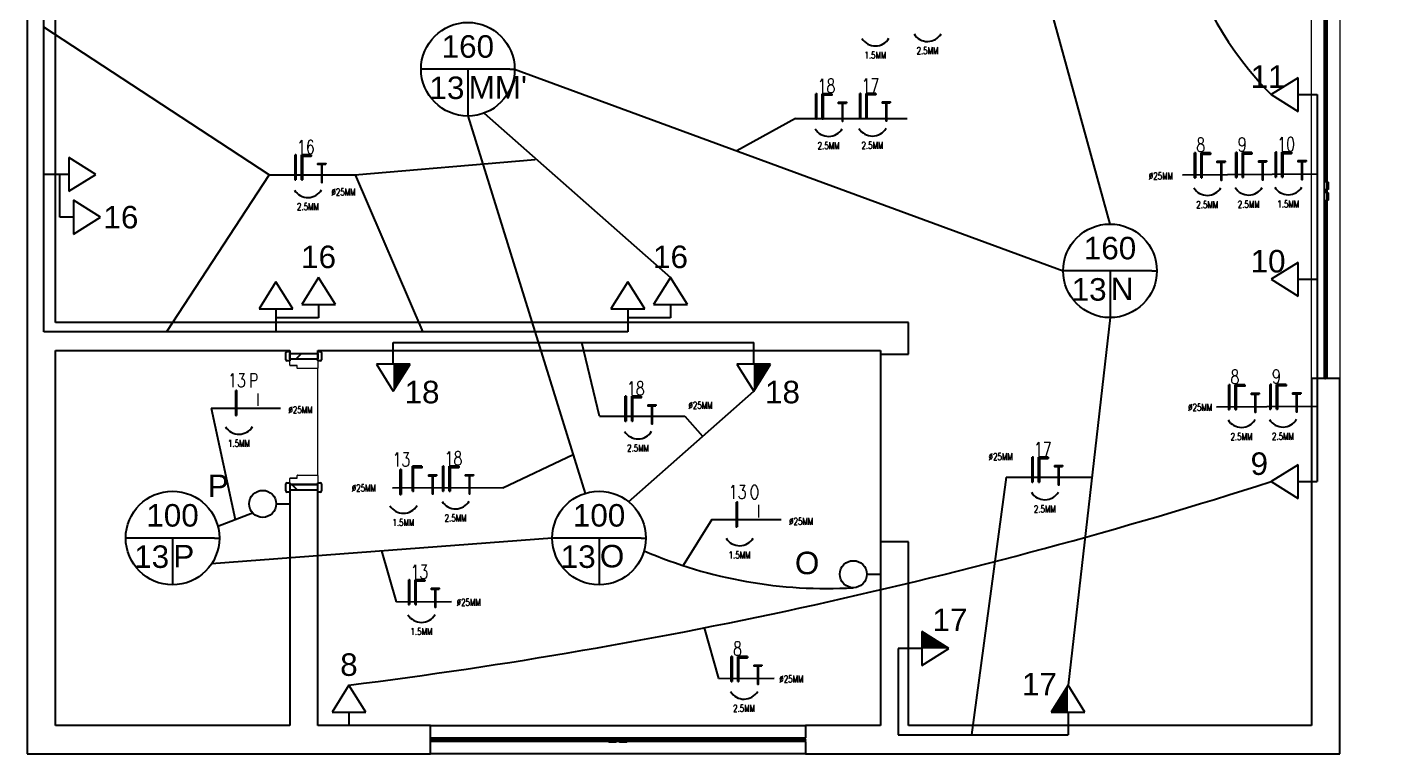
# Model space of a CAD drawing. Header units: metres. Extents: x 2012 to 4043, y 2396 to 4846.
# Drawn here: x 2056.99 to 2064.25, y 2412.92 to 2416.79 of the extents above; entities that cross this region are included whole.
import ezdxf
from ezdxf.enums import TextEntityAlignment as Align

# ---------------------------------------------------------------- set-up
doc = ezdxf.new("R2010")
doc.units = ezdxf.units.M
doc.linetypes.add('HIDDEN', pattern=[9.525, 6.35, -3.175])
for name, color, linetype, lineweight in [('A-FLOR-PATT', 8, 'Continuous', 9), ('A-GLAZ', 151, 'Continuous', 9), ('LAYERCOMUM', 252, 'Continuous', 25), ('REDE ELETRICA', 7, 'Continuous', 9)]:
    doc.layers.add(name, color=color, linetype=linetype, lineweight=lineweight)
for name, color, linetype in [('ARQ-ALVNARIA (Paredes)', 4, 'Continuous'), ('ARQ-ESQ-01', 1, 'Continuous'), ('ELETRODUTO EMBUTIDO LAJE PAREDE', 2, 'Continuous'), ('ELETRODUTO EMBUTIDO PISO', 2, 'HIDDEN'), ('ELETRODUTO LUMINÁRIA', 3, 'Continuous'), ('PENA1', 2, 'Continuous')]:
    doc.layers.add(name, color=color, linetype=linetype)
doc.styles.add('GYN_Carimbo_Página', font='arial.ttf', dxfattribs={"height": 0.6})
doc.styles.add('GYN_Dispositivos', font='arial.ttf', dxfattribs={"height": 0.2})
doc.styles.add('ROMAND', font='romand__.ttf', dxfattribs={"width": 0.75})

# ---------------------------------------------------------------- blocks, each defined once
blk = doc.blocks.new('Janela Blindex - Janela Blindex-1385514-1º PAVIMENTO')
at = {"layer": 'A-GLAZ'}
for p, q in [((1, 0.01), (-1, 0.01)), ((-1, 0.01), (-1, 0.005)), ((-1, 0.005), (1, 0.005)), ((-0.0484, 0.0145), (-0.0484, 0.01)), ((-0.0484, 0.0145), (-0.0284, 0.0145)), ((-0.0484, 0.005), (-0.0484, -0.005)), ((-0.0284, 0.0145), (-0.0084, 0.0145)), ((-0.0084, 0.0145), (-0.0084, 0.01)), ((-0.0084, 0.005), (-0.0084, -0.005)), ((0.0084, 0.0145), (0.0304, 0.0145)), ((0.0084, 0.0145), (0.0084, 0.01)), ((0.0084, 0.005), (0.0084, -0.005)), ((0.0304, 0.0145), (0.0484, 0.0145)), ((0.0484, 0.01), (0.0484, 0.0145)), ((0.0484, -0.005), (0.0484, 0.005)), ((1, 0.005), (1, 0.01)), ((1, -0.005), (-1, -0.005)), ((-1, -0.005), (-1, -0.01)), ((-1, -0.01), (1, -0.01)), ((1, -0.01), (1, -0.005))]:
    blk.add_line(p, q, dxfattribs=at)
at = {"layer": 'A-GLAZ', "lineweight": 25}
for p, q in [((-0.0484, 0.004), (-0.55, 0.004)), ((-0.55, 0.004), (-0.55, 0.001)), ((-0.55, 0.001), (-0.0484, 0.001)), ((-0.0084, 0.004), (0.0084, 0.004)), ((0.0084, 0.004), (-0.0084, 0.004)), ((0.0084, 0.001), (-0.0084, 0.001)), ((-0.0084, 0.001), (0.0084, 0.001)), ((0.55, 0.004), (0.0484, 0.004)), ((0.0484, 0.001), (0.55, 0.001)), ((0.55, 0.001), (0.55, 0.004)), ((-0.986, 0), (-1, 0)), ((-1, 0), (-1, -0.001)), ((-1, -0.001), (-0.986, -0.001)), ((-0.5, -0.001), (-1, -0.001)), ((-1, -0.001), (-1, -0.004)), ((-0.986, -0.004), (-1, -0.004)), ((-1, -0.004), (-1, -0.005)), ((-1, -0.004), (-0.5, -0.004)), ((-0.986, -0.001), (-0.986, 0)), ((-0.986, -0.005), (-0.986, -0.004)), ((-0.5134, 0), (-0.5134, -0.001)), ((-0.4984, 0), (-0.5134, 0)), ((-0.5134, -0.001), (-0.5, -0.001)), ((-0.5, -0.004), (-0.5134, -0.004)), ((-0.5134, -0.004), (-0.5134, -0.005)), ((-0.5, -0.001), (-0.5, -0.004)), ((-0.5, -0.004), (-0.5, -0.001)), ((-0.4984, -0.005), (-0.4984, 0)), ((-0.0084, 0), (0.0084, 0)), ((0.5134, 0), (0.4984, 0)), ((0.4984, 0), (0.4984, -0.005)), ((0.5, -0.004), (0.5, -0.001)), ((0.5, -0.001), (0.5134, -0.001)), ((1, -0.001), (0.5, -0.001)), ((0.5, -0.001), (0.5, -0.004)), ((0.5134, -0.004), (0.5, -0.004)), ((0.5, -0.004), (1, -0.004)), ((0.5134, -0.001), (0.5134, 0)), ((0.5134, -0.005), (0.5134, -0.004)), ((1, 0), (0.9856, 0)), ((0.9856, 0), (0.9856, -0.001)), ((0.9856, -0.001), (1, -0.001)), ((1, -0.004), (0.9856, -0.004)), ((0.9856, -0.004), (0.9856, -0.005)), ((1, -0.001), (1, 0)), ((1, -0.004), (1, -0.001)), ((1, -0.005), (1, -0.004))]:
    blk.add_line(p, q, dxfattribs=at)
blk = doc.blocks.new('*U94')
for p, q in [((-0.373, 0), (-0.416, 0)), ((0.373, 0), (-0.373, 0)), ((0, 0), (0, -0.373)), ((0.373, 0), (0.416, 0)), ((0, -0.373), (0, -0.416))]:
    blk.add_line(p, q)
blk.add_circle((0, 0), 0.416)
at = {"color": 7, "style": 'GYN_Dispositivos'}
blk.add_attdef('P', text='', height=0.2, dxfattribs=at).set_placement((0, 0.16), align=Align.BOTTOM_CENTER)
blk.add_attdef('CI', text='', height=0.2, dxfattribs=at).set_placement((-0.16, 0), align=Align.TOP_RIGHT)
blk.add_attdef('CM', text='', height=0.2, dxfattribs=at).set_placement((0.16, 0), align=Align.TOP_LEFT)
blk = doc.blocks.new('*U85')
for p, q in [((0, 0.36), (-0.15, 0.12)), ((0.15, 0.12), (0, 0.36)), ((-0.15, 0.12), (0.15, 0.12)), ((0, 0.12), (0, 0))]:
    blk.add_line(p, q)
at = {"layer": 'REDE ELETRICA', "style": 'GYN_Carimbo_Página'}
blk.add_attdef('CIRCUITO', text='', height=0.2, dxfattribs=at).set_placement((0, 0.542), align=Align.MIDDLE_CENTER)
blk = doc.blocks.new('*U86')
for points in [[(0, 0.36), (-0.075, 0.24), (0, 0.24)], [(0, 0.24), (-0.075, 0.24), (-0.15, 0.12), (0, 0.12)]]:
    blk.add_hatch(color=256).paths.add_polyline_path(points)
for p, q in [((0, 0.36), (-0.15, 0.12)), ((0.15, 0.12), (0, 0.36)), ((-0.15, 0.12), (0.15, 0.12)), ((0, 0.12), (0, 0))]:
    blk.add_line(p, q)
at = {"layer": 'REDE ELETRICA', "style": 'GYN_Carimbo_Página'}
blk.add_attdef('CIRCUITO', text='', height=0.2, dxfattribs=at).set_placement((0, 0.542), align=Align.MIDDLE_CENTER)
blk = doc.blocks.new('*U81')
blk.add_line((0, 0.12), (0, 0))
blk.add_circle((0, 0.24), 0.12)
at = {"layer": 'REDE ELETRICA', "style": 'GYN_Carimbo_Página'}
blk.add_attdef('COMANDO', text='', height=0.2, dxfattribs=at).set_placement((0, 0.542), align=Align.MIDDLE_CENTER)

msp = doc.modelspace()

# ---------------------------------------------------------------- hatches: boundary and pattern name
at = {"layer": 'ARQ-ALVNARIA (Paredes)'}
h = msp.add_hatch(dxfattribs=at)
h.set_pattern_fill('FP_18', color=256, angle=90, style=0, pattern_type=2)
h.set_pattern_definition([(45, (2081.4642, 2416.42625), (-0.318198, 0.318198), []), (135, (2081.4642, 2416.42625), (-0.159099, -0.159099), [])])
h.paths.add_polyline_path([(2058.5392, 2414.3223), (2058.5392, 2414.3523), (2058.3892, 2414.3523), (2058.3892, 2414.3223), (2058.5355, 2414.3223)], flags=0)
h.paths.add_polyline_path([(2058.5392, 2415.0223), (2058.5392, 2415.0523), (2058.3892, 2415.0523), (2058.3892, 2415.0223), (2058.5355, 2415.0223)], flags=0)

# ---------------------------------------------------------------- linework, layer by layer
at = {"layer": 'A-FLOR-PATT'}
for p, q in [((2063.8392, 2414.9173), (2063.8392, 2416.9173)), ((2063.9892, 2416.9173), (2063.9892, 2414.9173)), ((2058.5392, 2414.4013), (2058.5392, 2414.9733))]:
    msp.add_line(p, q, dxfattribs=at)
at = {"layer": 'A-FLOR-PATT', "lineweight": 25}
for p, q in [((2058.3892, 2415.0223), (2058.5392, 2415.0223)), ((2063.9042, 2414.9173), (2063.8392, 2414.9173)), ((2063.9192, 2414.9173), (2063.9142, 2414.9173)), ((2063.9892, 2414.9173), (2063.9242, 2414.9173)), ((2059.1392, 2412.9173), (2059.1392, 2413.0673)), ((2061.1392, 2413.0673), (2061.1392, 2413.0023)), ((2059.1392, 2412.9873), (2059.1392, 2412.9923)), ((2061.1392, 2412.9923), (2061.1392, 2412.9873)), ((2061.1392, 2412.9823), (2061.1392, 2412.9173))]:
    msp.add_line(p, q, dxfattribs=at)
at = {"layer": 'A-FLOR-PATT', "lineweight": 15}
for p, q in [((2058.5392, 2415.0223), (2058.3892, 2415.0223)), ((2058.3892, 2414.9893), (2058.3892, 2415.0223)), ((2058.3892, 2414.9873), (2058.4292, 2414.9873)), ((2058.4292, 2414.9873), (2058.3912, 2414.9873)), ((2058.4292, 2414.9733), (2058.4292, 2414.9873)), ((2058.5382, 2414.9723), (2058.4302, 2414.9723)), ((2058.5392, 2415.0223), (2058.5392, 2414.9733)), ((2058.4292, 2414.3873), (2058.3892, 2414.3873)), ((2058.3892, 2414.3523), (2058.3892, 2414.3853)), ((2058.3912, 2414.3873), (2058.4292, 2414.3873)), ((2058.4292, 2414.3873), (2058.4292, 2414.4013)), ((2058.4302, 2414.4023), (2058.5382, 2414.4023)), ((2058.5392, 2414.4013), (2058.5392, 2414.3523)), ((2058.3892, 2414.3223), (2058.3892, 2414.3523)), ((2058.5392, 2414.3523), (2058.5392, 2414.3223))]:
    msp.add_line(p, q, dxfattribs=at)
for centre, radius, start, end in [((2058.3912, 2414.9893), 0.002, 180, 270), ((2058.4302, 2414.9733), 0.001, 180, 270), ((2058.5382, 2414.9733), 0.001, 270, 0), ((2058.3912, 2414.3853), 0.002, 90, 180), ((2058.4302, 2414.4013), 0.001, 90, 180), ((2058.5382, 2414.4013), 0.001, 0, 90)]:
    msp.add_arc(centre, radius, start, end, dxfattribs=at)
at = {"layer": 'A-GLAZ'}
for p, q in [((2059.1392, 2413.0023), (2059.1392, 2412.9973)), ((2061.1392, 2413.0023), (2059.1392, 2413.0023)), ((2059.1392, 2412.9973), (2061.1392, 2412.9973)), ((2060.0908, 2412.9973), (2060.0908, 2412.9873)), ((2060.1308, 2412.9873), (2060.1308, 2412.9973)), ((2060.1476, 2412.9873), (2060.1476, 2412.9973)), ((2060.1876, 2412.9873), (2060.1876, 2412.9973)), ((2061.1392, 2412.9973), (2061.1392, 2413.0023)), ((2061.1392, 2412.9873), (2059.1392, 2412.9873)), ((2059.1392, 2412.9873), (2059.1392, 2412.9823)), ((2059.1392, 2412.9823), (2061.1392, 2412.9823)), ((2060.0908, 2412.9823), (2060.0908, 2412.9777)), ((2060.1088, 2412.9777), (2060.0908, 2412.9777)), ((2060.1308, 2412.9777), (2060.1088, 2412.9777)), ((2060.1308, 2412.9777), (2060.1308, 2412.9823)), ((2060.1476, 2412.9777), (2060.1476, 2412.9823)), ((2060.1676, 2412.9777), (2060.1476, 2412.9777)), ((2060.1876, 2412.9777), (2060.1676, 2412.9777)), ((2060.1876, 2412.9777), (2060.1876, 2412.9823)), ((2061.1392, 2412.9823), (2061.1392, 2412.9873))]:
    msp.add_line(p, q, dxfattribs=at)
at = {"layer": 'A-GLAZ', "lineweight": 25}
for p, q in [((2059.1392, 2412.9973), (2059.1392, 2412.9963)), ((2059.1536, 2412.9963), (2059.1536, 2412.9973)), ((2059.6258, 2412.9973), (2059.6258, 2412.9963)), ((2059.6408, 2412.9923), (2059.6408, 2412.9973)), ((2060.6376, 2412.9973), (2060.6376, 2412.9923)), ((2060.6526, 2412.9963), (2060.6526, 2412.9973)), ((2061.1252, 2412.9973), (2061.1252, 2412.9963)), ((2061.1392, 2412.9963), (2061.1392, 2412.9973)), ((2059.1392, 2412.9963), (2059.1536, 2412.9963)), ((2059.6392, 2412.9963), (2059.1392, 2412.9963)), ((2059.1392, 2412.9963), (2059.1392, 2412.9933)), ((2059.1392, 2412.9933), (2059.1392, 2412.9923)), ((2059.1536, 2412.9933), (2059.1392, 2412.9933)), ((2059.1392, 2412.9933), (2059.6392, 2412.9933)), ((2059.1392, 2412.9923), (2059.1536, 2412.9923)), ((2059.1536, 2412.9923), (2059.1536, 2412.9933)), ((2060.0908, 2412.9913), (2059.5892, 2412.9913)), ((2059.5892, 2412.9913), (2059.5892, 2412.9883)), ((2059.5892, 2412.9883), (2060.0908, 2412.9883)), ((2059.6258, 2412.9963), (2059.6392, 2412.9963)), ((2059.6258, 2412.9933), (2059.6258, 2412.9923)), ((2059.6392, 2412.9933), (2059.6258, 2412.9933)), ((2059.6258, 2412.9923), (2059.6408, 2412.9923)), ((2059.6392, 2412.9963), (2059.6392, 2412.9933)), ((2059.6392, 2412.9933), (2059.6392, 2412.9963)), ((2060.1476, 2412.9923), (2060.1308, 2412.9923)), ((2060.1308, 2412.9913), (2060.1476, 2412.9913)), ((2060.1476, 2412.9913), (2060.1308, 2412.9913)), ((2060.1476, 2412.9883), (2060.1308, 2412.9883)), ((2060.1308, 2412.9883), (2060.1476, 2412.9883)), ((2060.6892, 2412.9913), (2060.1876, 2412.9913)), ((2060.1876, 2412.9883), (2060.6892, 2412.9883)), ((2060.6376, 2412.9923), (2060.6526, 2412.9923)), ((2060.6392, 2412.9933), (2060.6392, 2412.9963)), ((2060.6392, 2412.9963), (2060.6526, 2412.9963)), ((2061.1392, 2412.9963), (2060.6392, 2412.9963)), ((2060.6392, 2412.9963), (2060.6392, 2412.9933)), ((2060.6526, 2412.9933), (2060.6392, 2412.9933)), ((2060.6392, 2412.9933), (2061.1392, 2412.9933)), ((2060.6526, 2412.9923), (2060.6526, 2412.9933)), ((2060.6892, 2412.9883), (2060.6892, 2412.9913)), ((2061.1252, 2412.9963), (2061.1392, 2412.9963)), ((2061.1252, 2412.9933), (2061.1252, 2412.9923)), ((2061.1392, 2412.9933), (2061.1252, 2412.9933)), ((2061.1252, 2412.9923), (2061.1392, 2412.9923)), ((2061.1392, 2412.9933), (2061.1392, 2412.9963)), ((2061.1392, 2412.9923), (2061.1392, 2412.9933))]:
    msp.add_line(p, q, dxfattribs=at)
at = {"layer": 'ARQ-ALVNARIA (Paredes)'}
for p, q in [((2057.1392, 2415.2173), (2057.1392, 2420.9173)), ((2056.9892, 2419.7414), (2056.9892, 2412.9173)), ((2061.6892, 2415.2173), (2057.1392, 2415.2173)), ((2061.6892, 2415.0473), (2061.6892, 2415.2173)), ((2057.1392, 2413.0673), (2057.1392, 2415.0673)), ((2057.1392, 2415.0673), (2058.3892, 2415.0673)), ((2058.3692, 2415.0183), (2058.3692, 2415.0563)), ((2058.3752, 2415.0623), (2058.3892, 2415.0623)), ((2058.3892, 2415.0673), (2058.3892, 2415.0223)), ((2058.3892, 2415.0623), (2058.3892, 2415.0123)), ((2058.3892, 2415.0523), (2058.5392, 2415.0523)), ((2058.3892, 2415.0223), (2058.3892, 2415.0523)), ((2058.5392, 2415.0673), (2061.5392, 2415.0673)), ((2058.5392, 2415.0223), (2058.5392, 2415.0673)), ((2058.5392, 2415.0623), (2058.5532, 2415.0623)), ((2058.5392, 2415.0123), (2058.5392, 2415.0623)), ((2058.5392, 2415.0523), (2058.5392, 2415.0223)), ((2058.5592, 2415.0563), (2058.5592, 2415.0183)), ((2061.5392, 2415.0673), (2061.5392, 2415.0473)), ((2061.5392, 2415.0473), (2061.5392, 2414.0473)), ((2061.5392, 2415.0473), (2061.6892, 2415.0473)), ((2058.3892, 2415.0123), (2058.3752, 2415.0123)), ((2058.3892, 2415.0223), (2058.5392, 2415.0223)), ((2058.5532, 2415.0123), (2058.5392, 2415.0123)), ((2063.8392, 2414.9173), (2063.8392, 2413.0673)), ((2063.9892, 2412.9173), (2063.9892, 2414.9173)), ((2058.3692, 2414.3183), (2058.3692, 2414.3563)), ((2058.3752, 2414.3623), (2058.3892, 2414.3623)), ((2058.3892, 2414.3123), (2058.3752, 2414.3123)), ((2058.3892, 2414.3623), (2058.3892, 2414.3123)), ((2058.3892, 2414.3523), (2058.3892, 2413.0673)), ((2058.5392, 2414.3523), (2058.3892, 2414.3523)), ((2058.3892, 2414.3523), (2058.5392, 2414.3523)), ((2058.5392, 2414.3523), (2058.3892, 2414.3523)), ((2058.5392, 2414.3223), (2058.3892, 2414.3223)), ((2058.5392, 2414.3623), (2058.5532, 2414.3623)), ((2058.5392, 2414.3123), (2058.5392, 2414.3623)), ((2058.5392, 2413.0673), (2058.5392, 2414.3523)), ((2058.5532, 2414.3123), (2058.5392, 2414.3123)), ((2058.5592, 2414.3563), (2058.5592, 2414.3183)), ((2061.5392, 2414.0473), (2061.5392, 2413.0673)), ((2061.6892, 2414.0473), (2061.5392, 2414.0473)), ((2061.6892, 2413.0673), (2061.6892, 2414.0473)), ((2058.3892, 2413.0673), (2057.1392, 2413.0673)), ((2059.1392, 2413.0673), (2058.5392, 2413.0673)), ((2061.5392, 2413.0673), (2061.1392, 2413.0673)), ((2063.8392, 2413.0673), (2061.6892, 2413.0673)), ((2056.9892, 2412.9173), (2059.1392, 2412.9173)), ((2061.1392, 2412.9173), (2063.9892, 2412.9173))]:
    msp.add_line(p, q, dxfattribs=at)
for centre, start, end in [((2058.3752, 2415.0563), 90, 180), ((2058.5532, 2415.0563), 0, 90), ((2058.3752, 2415.0183), 180, 270), ((2058.5532, 2415.0183), 270, 0), ((2058.3752, 2414.3563), 90, 180), ((2058.3752, 2414.3183), 180, 270), ((2058.5532, 2414.3563), 0, 90), ((2058.5532, 2414.3183), 270, 0)]:
    msp.add_arc(centre, 0.006, start, end, dxfattribs=at)
at = {"layer": 'ARQ-ESQ-01'}
for p, q in [((2059.1392, 2413.0673), (2061.1392, 2413.0673)), ((2061.1392, 2412.9173), (2059.1392, 2412.9173))]:
    msp.add_line(p, q, dxfattribs=at)
at = {"layer": 'ELETRODUTO EMBUTIDO LAJE PAREDE'}
for p, q in [((2062.7642, 2415.7417), (2062.2068, 2417.7733)), ((2059.5887, 2416.5673), (2062.5147, 2415.4923)), ((2063.8392, 2416.4316), (2063.8698, 2416.4316)), ((2063.8698, 2416.4316), (2063.8698, 2415.4475)), ((2059.3392, 2416.3178), (2059.9651, 2414.3055)), ((2063.8392, 2415.4475), (2063.8698, 2415.4475)), ((2063.8698, 2415.4475), (2063.8698, 2414.3681)), ((2062.7642, 2415.2428), (2062.5407, 2413.2833)), ((2058.9417, 2415.1098), (2060.864, 2415.1098)), ((2058.9417, 2415.0673), (2058.9417, 2415.1098)), ((2060.864, 2415.0673), (2060.864, 2415.1098)), ((2060.1965, 2414.2609), (2060.864, 2414.8513)), ((2063.8392, 2414.3681), (2063.8698, 2414.3681)), ((2058.0056, 2414.1303), (2058.1915, 2414.2016)), ((2059.7897, 2414.0673), (2057.9725, 2413.93)), ((2061.6336, 2413.4783), (2061.6336, 2413.0177)), ((2061.6892, 2413.4783), (2061.6336, 2413.4783)), ((2061.6336, 2413.0177), (2062.5407, 2413.0177)), ((2062.5407, 2413.0673), (2062.5407, 2413.0177))]:
    msp.add_line(p, q, dxfattribs=at)
for centre, radius, start, end in [((2065.043, 2417.8085), 1.9778, 113.60861, 224.12152), ((2055.3156, 2440.3398), 27.268, 277.14014, 287.73807), ((2061.2505, 2416.2452), 2.4467, 246.61311, 273.38127)]:
    msp.add_arc(centre, radius, start, end, dxfattribs=at)
at = {"layer": 'ELETRODUTO EMBUTIDO PISO'}
for p, q in [((2057.0778, 2415.1676), (2057.0778, 2417.3471)), ((2059.4266, 2416.3336), (2060.4201, 2415.4575)), ((2057.1396, 2416.0056), (2057.0785, 2416.0056)), ((2058.3151, 2415.2181), (2058.3151, 2415.1684)), ((2060.1922, 2415.2165), (2060.1922, 2415.1676)), ((2060.1922, 2415.1676), (2057.0778, 2415.1676))]:
    msp.add_line(p, q, dxfattribs=at)
at = {"layer": 'ELETRODUTO LUMINÁRIA'}
for p, q in [((2057.1635, 2415.7785), (2057.1635, 2416.0062)), ((2058.5431, 2415.2415), (2058.3155, 2415.2415)), ((2060.4201, 2415.2415), (2060.1925, 2415.2415))]:
    msp.add_line(p, q, dxfattribs=at)
at = {"layer": 'LAYERCOMUM'}
for p, q in [((2058.2804, 2416.0037), (2057.0778, 2416.7908)), ((2061.0876, 2416.3053), (2060.7733, 2416.132)), ((2061.0876, 2416.3053), (2061.6816, 2416.3053)), ((2058.7369, 2416.0036), (2059.6984, 2416.0861)), ((2058.2804, 2416.0037), (2057.7313, 2415.1676)), ((2058.2804, 2416.0037), (2058.7368, 2416.0037)), ((2058.7386, 2416.0036), (2059.0993, 2415.1653)), ((2060.0407, 2414.7165), (2059.9473, 2415.1098)), ((2057.9709, 2414.7608), (2058.34, 2414.7608)), ((2057.9709, 2414.7608), (2058.0985, 2414.1659)), ((2060.0407, 2414.7165), (2060.4972, 2414.7165)), ((2060.4972, 2414.7165), (2060.5913, 2414.6101)), ((2059.5259, 2414.3348), (2059.9007, 2414.5125)), ((2062.2106, 2414.3921), (2062.0249, 2413.0177)), ((2062.2106, 2414.3921), (2062.6671, 2414.3921)), ((2059.5259, 2414.3348), (2058.9376, 2414.3334)), ((2060.6413, 2414.166), (2060.488, 2413.9203)), ((2060.6413, 2414.166), (2061.0104, 2414.166)), ((2058.958, 2413.728), (2058.8811, 2413.9986)), ((2060.6786, 2413.3185), (2060.6017, 2413.5891))]:
    msp.add_line(p, q, dxfattribs=at)
at = {"layer": 'LAYERCOMUM', "linetype": 'Continuous'}
for p, q in [((2063.1516, 2416.0043), (2063.8698, 2416.0089)), ((2063.3318, 2414.7675), (2063.8698, 2414.7704)), ((2058.958, 2413.728), (2059.2527, 2413.7296)), ((2060.6786, 2413.3185), (2060.9734, 2413.3201))]:
    msp.add_line(p, q, dxfattribs=at)
at = {"layer": 'PENA1'}
for centre in [(2061.5127, 2416.7759), (2061.791, 2416.7999), (2061.2635, 2416.2938), (2061.4972, 2416.2957), (2058.4864, 2415.968), (2063.2831, 2415.9791), (2063.5038, 2415.9809), (2063.7148, 2415.9826), (2063.4657, 2414.7424), (2063.6864, 2414.7442), (2058.1183, 2414.7059), (2060.2467, 2414.6808), (2062.4167, 2414.3563), (2058.9956, 2414.284), (2059.274, 2414.308), (2060.7887, 2414.1111), (2059.0919, 2413.7028), (2060.8125, 2413.2933)]:
    msp.add_arc(centre, 0.0848, 211.91936, 329.0111, dxfattribs=at)

# ---------------------------------------------------------------- block references
at = {"layer": 'A-FLOR-PATT', "rotation": 269.9999999999999}
msp.add_blockref('Janela Blindex - Janela Blindex-1385514-1º PAVIMENTO', (2063.9142, 2415.9173), dxfattribs=at)
at = {"layer": 'ELETRODUTO LUMINÁRIA'}
ref = msp.add_blockref('*U94', (2059.3392, 2416.5673), dxfattribs=dict(at, xscale=0.6000000000000001, yscale=0.6000000000000001, zscale=0.6000000000000001))
ref.add_attrib('P', '160', dxfattribs={"layer": '0', "color": 7, "height": 0.12, "style": 'GYN_Dispositivos'}).set_placement((2059.3392, 2416.5925), align=Align.BOTTOM_CENTER)
ref.add_attrib('CI', '13', dxfattribs={"layer": '0', "color": 7, "height": 0.12, "style": 'GYN_Dispositivos'}).set_placement((2059.321, 2416.5282), align=Align.TOP_RIGHT)
ref.add_attrib('CM', "MM'", dxfattribs={"layer": '0', "color": 7, "height": 0.12, "style": 'GYN_Dispositivos'}).set_placement((2059.3433, 2416.5309), align=Align.TOP_LEFT)
ref = msp.add_blockref('*U85', (2063.8392, 2416.4316), dxfattribs=dict(at, xscale=0.6000000000000001, yscale=0.6000000000000001, zscale=0.6000000000000001, rotation=89.99999999999999))
ref.add_attrib('CIRCUITO', '11', dxfattribs={"layer": 'REDE ELETRICA', "height": 0.12, "style": 'GYN_Carimbo_Página'}).set_placement((2063.5139, 2416.4316), align=Align.BOTTOM_LEFT)
at = {"layer": 'ELETRODUTO LUMINÁRIA', "xscale": 0.6000000000000001, "yscale": 0.6000000000000001, "zscale": 0.6000000000000001, "rotation": 270}
msp.add_blockref('*U85', (2057.1392, 2416.0062), dxfattribs=at)
at = {"layer": 'ELETRODUTO LUMINÁRIA'}
ref = msp.add_blockref('*U85', (2057.1635, 2415.7785), dxfattribs=dict(at, xscale=0.6000000000000001, yscale=0.6000000000000001, zscale=0.6000000000000001, rotation=270))
ref.add_attrib('CIRCUITO', '16', dxfattribs={"layer": 'REDE ELETRICA', "height": 0.12, "style": 'GYN_Carimbo_Página'}).set_placement((2057.4888, 2415.7785), align=Align.MIDDLE_CENTER)
ref = msp.add_blockref('*U94', (2062.7642, 2415.4923), dxfattribs=dict(at, xscale=0.6000000000000001, yscale=0.6000000000000001, zscale=0.6000000000000001))
ref.add_attrib('P', '160', dxfattribs={"layer": '0', "color": 7, "height": 0.12, "style": 'GYN_Dispositivos'}).set_placement((2062.7642, 2415.5175), align=Align.BOTTOM_CENTER)
ref.add_attrib('CI', '13', dxfattribs={"layer": '0', "color": 7, "height": 0.12, "style": 'GYN_Dispositivos'}).set_placement((2062.746, 2415.4532), align=Align.TOP_RIGHT)
ref.add_attrib('CM', 'N', dxfattribs={"layer": '0', "color": 7, "height": 0.12, "style": 'GYN_Dispositivos'}).set_placement((2062.7683, 2415.4559), align=Align.TOP_LEFT)
at = {"layer": 'ELETRODUTO LUMINÁRIA', "xscale": 0.6000000000000001, "yscale": 0.6000000000000001, "zscale": 0.6000000000000001}
for p, values in [((2058.5431, 2415.2415), {'CIRCUITO': '16'}), ((2060.4201, 2415.2415), {'CIRCUITO': '16'}), ((2058.7049, 2413.0673), {'CIRCUITO': '8'})]:
    msp.add_blockref('*U85', p, dxfattribs=at).add_auto_attribs(values)
at = {"layer": 'ELETRODUTO LUMINÁRIA'}
ref = msp.add_blockref('*U85', (2063.8392, 2415.4475), dxfattribs=dict(at, xscale=0.6000000000000001, yscale=0.6000000000000001, zscale=0.6000000000000001, rotation=89.99999999999999))
ref.add_attrib('CIRCUITO', '10', dxfattribs={"layer": 'REDE ELETRICA', "height": 0.12, "style": 'GYN_Carimbo_Página'}).set_placement((2063.5139, 2415.4475), align=Align.BOTTOM_LEFT)
at = {"layer": 'ELETRODUTO LUMINÁRIA', "xscale": 0.6000000000000001, "yscale": 0.6000000000000001, "zscale": 0.6000000000000001}
for p in [(2058.3155, 2415.2173), (2060.1925, 2415.2173)]:
    msp.add_blockref('*U85', p, dxfattribs=at)
at = {"layer": 'ELETRODUTO LUMINÁRIA'}
ref = msp.add_blockref('*U86', (2058.9417, 2415.0673), dxfattribs=dict(at, xscale=0.6000000000000001, yscale=0.6000000000000001, zscale=0.6000000000000001, rotation=180))
ref.add_attrib('CIRCUITO', '18', dxfattribs={"layer": 'REDE ELETRICA', "height": 0.12, "style": 'GYN_Carimbo_Página'}).set_placement((2059.0949, 2414.8459), align=Align.MIDDLE_CENTER)
ref = msp.add_blockref('*U86', (2060.864, 2415.0673), dxfattribs=dict(at, xscale=0.6000000000000001, yscale=0.6000000000000001, zscale=0.6000000000000001, rotation=180))
ref.add_attrib('CIRCUITO', '18', dxfattribs={"layer": 'REDE ELETRICA', "height": 0.12, "style": 'GYN_Carimbo_Página'}).set_placement((2061.0173, 2414.8459), align=Align.MIDDLE_CENTER)
ref = msp.add_blockref('*U85', (2063.8392, 2414.3681), dxfattribs=dict(at, xscale=0.6000000000000001, yscale=0.6000000000000001, zscale=0.6000000000000001, rotation=89.99999999999999))
ref.add_attrib('CIRCUITO', '9', dxfattribs={"layer": 'REDE ELETRICA', "height": 0.12, "style": 'GYN_Carimbo_Página'}).set_placement((2063.5139, 2414.3681), align=Align.BOTTOM_LEFT)
ref = msp.add_blockref('*U81', (2058.3892, 2414.2496), dxfattribs=dict(at, xscale=0.6000000000000001, yscale=0.6000000000000001, zscale=0.6000000000000001, rotation=90))
ref.add_attrib('COMANDO', 'P', dxfattribs={"layer": 'REDE ELETRICA', "height": 0.12, "style": 'GYN_Carimbo_Página'}).set_placement((2058.0639, 2414.2496), align=Align.BOTTOM_RIGHT)
ref = msp.add_blockref('*U94', (2057.7642, 2414.0673), dxfattribs=dict(at, xscale=0.6000000000000001, yscale=0.6000000000000001, zscale=0.6000000000000001))
ref.add_attrib('P', '100', dxfattribs={"layer": '0', "color": 7, "height": 0.12, "style": 'GYN_Dispositivos'}).set_placement((2057.7642, 2414.0925), align=Align.BOTTOM_CENTER)
ref.add_attrib('CI', '13', dxfattribs={"layer": '0', "color": 7, "height": 0.12, "style": 'GYN_Dispositivos'}).set_placement((2057.746, 2414.0282), align=Align.TOP_RIGHT)
ref.add_attrib('CM', 'P', dxfattribs={"layer": '0', "color": 7, "height": 0.12, "style": 'GYN_Dispositivos'}).set_placement((2057.7683, 2414.0309), align=Align.TOP_LEFT)
ref = msp.add_blockref('*U94', (2060.0392, 2414.0673), dxfattribs=dict(at, xscale=0.6000000000000001, yscale=0.6000000000000001, zscale=0.6000000000000001))
ref.add_attrib('P', '100', dxfattribs={"layer": '0', "color": 7, "height": 0.12, "style": 'GYN_Dispositivos'}).set_placement((2060.0392, 2414.0925), align=Align.BOTTOM_CENTER)
ref.add_attrib('CI', '13', dxfattribs={"layer": '0', "color": 7, "height": 0.12, "style": 'GYN_Dispositivos'}).set_placement((2060.021, 2414.0282), align=Align.TOP_RIGHT)
ref.add_attrib('CM', 'O', dxfattribs={"layer": '0', "color": 7, "height": 0.12, "style": 'GYN_Dispositivos'}).set_placement((2060.0433, 2414.0309), align=Align.TOP_LEFT)
ref = msp.add_blockref('*U81', (2061.5392, 2413.8747), dxfattribs=dict(at, xscale=0.6000000000000001, yscale=0.6000000000000001, zscale=0.6000000000000001, rotation=90))
ref.add_attrib('COMANDO', 'O', dxfattribs={"layer": 'REDE ELETRICA', "height": 0.12, "style": 'GYN_Carimbo_Página'}).set_placement((2061.2139, 2413.8747), align=Align.RIGHT)
ref = msp.add_blockref('*U86', (2061.6892, 2413.4783), dxfattribs=dict(at, xscale=0.6000000000000001, yscale=0.6000000000000001, zscale=0.6000000000000001, rotation=270))
ref.add_attrib('CIRCUITO', '17', dxfattribs={"layer": 'REDE ELETRICA', "height": 0.12, "style": 'GYN_Carimbo_Página'}).set_placement((2061.9105, 2413.6316), align=Align.MIDDLE_CENTER)
ref = msp.add_blockref('*U86', (2062.5407, 2413.0673), dxfattribs=dict(at, xscale=0.6000000000000001, yscale=0.6000000000000001, zscale=0.6000000000000001))
ref.add_attrib('CIRCUITO', '17', dxfattribs={"layer": 'REDE ELETRICA', "height": 0.12, "style": 'GYN_Carimbo_Página'}).set_placement((2062.3874, 2413.2886), align=Align.MIDDLE_CENTER)

# ---------------------------------------------------------------- texts
at = {"layer": 'PENA1', "style": 'ROMAND', "width": 0.75}
for s, height, p in [('1.5MM', 0.03685, (2061.454, 2416.6126)), ('2.5MM', 0.03685, (2061.7324, 2416.6366)), ('18', 0.07371, (2061.2048, 2416.4196)), ('17', 0.07371, (2061.4385, 2416.4215)), ('T', 0.1032, (2061.3084, 2416.2568)), ('T', 0.1032, (2061.5421, 2416.2587)), ('8', 0.0737, (2063.2244, 2416.1049)), ('9', 0.0737, (2063.4451, 2416.1067)), ('10', 0.07371, (2063.6561, 2416.1084)), ('16', 0.07371, (2058.4277, 2416.0937)), ('2.5MM', 0.03685, (2061.2048, 2416.1305)), ('2.5MM', 0.03685, (2061.4385, 2416.1324)), ('T', 0.1032, (2058.5313, 2415.931)), ('T', 0.1032, (2063.3281, 2415.9421)), ('T', 0.1032, (2063.5487, 2415.9439)), ('T', 0.1032, (2063.7598, 2415.9456)), ('%%C25MM', 0.03685, (2062.9711, 2415.9689)), ('%%C25MM', 0.03685, (2058.6113, 2415.8825)), ('2.5MM', 0.03685, (2058.4277, 2415.8047)), ('2.5MM', 0.03685, (2063.2245, 2415.8158)), ('2.5MM', 0.03685, (2063.4451, 2415.8176)), ('1.5MM', 0.03685, (2063.6562, 2415.8193)), ('8', 0.0737, (2063.407, 2414.8681)), ('9', 0.0737, (2063.6277, 2414.8699)), ('13', 0.07371, (2058.0602, 2414.8491, -0.1692)), ('P', 0.0737, (2058.1716, 2414.8481, -0.1692)), ('18', 0.07371, (2060.188, 2414.8065)), ('T', 0.1032, (2063.5107, 2414.7054)), ('T', 0.1032, (2063.7313, 2414.7072)), ('%%C25MM', 0.03685, (2058.382, 2414.7217)), ('T', 0.1032, (2060.2917, 2414.6438)), ('%%C25MM', 0.03685, (2060.5156, 2414.7454)), ('%%C25MM', 0.03685, (2063.1803, 2414.735)), ('2.5MM', 0.03685, (2063.4071, 2414.579)), ('2.5MM', 0.03685, (2063.6277, 2414.5808)), ('1.5MM', 0.03685, (2058.0596, 2414.5426)), ('13', 0.07371, (2058.9375, 2414.4272, -0.1692)), ('18', 0.07371, (2059.2153, 2414.4338)), ('2.5MM', 0.03685, (2060.1881, 2414.5174)), ('17', 0.07371, (2062.358, 2414.4821)), ('%%C25MM', 0.03685, (2062.1167, 2414.4719)), ('T', 0.1032, (2062.4616, 2414.3193)), ('T', 0.1032, (2059.1221, 2414.2706)), ('T', 0.1032, (2059.3189, 2414.2711)), ('%%C25MM', 0.03685, (2058.7201, 2414.3048)), ('13', 0.07371, (2060.7306, 2414.2543, -0.1692)), ('O', 0.0737, (2060.842, 2414.2532, -0.1692)), ('2.5MM', 0.03685, (2062.358, 2414.193)), ('1.5MM', 0.03685, (2058.937, 2414.1207)), ('2.5MM', 0.03685, (2059.2153, 2414.1447)), ('%%C25MM', 0.03685, (2061.0525, 2414.1269)), ('1.5MM', 0.03685, (2060.7301, 2413.9478)), ('13', 0.07371, (2059.0332, 2413.8286)), ('T', 0.1032, (2059.1369, 2413.6659)), ('%%C25MM', 0.03685, (2059.2796, 2413.6955)), ('1.5MM', 0.03685, (2059.0333, 2413.5395)), ('8', 0.0737, (2060.7538, 2413.4191)), ('T', 0.1032, (2060.8575, 2413.2563)), ('%%C25MM', 0.03685, (2061.0003, 2413.286)), ('2.5MM', 0.03685, (2060.7539, 2413.13))]:
    msp.add_text(s, height=height, dxfattribs=at).set_placement(p, align=Align.BOTTOM_LEFT)
for height, p in [(0.1327, (2061.2166, 2416.4759)), (0.1327, (2061.4503, 2416.4778)), (0.1327, (2063.2363, 2416.1612)), (0.1327, (2063.4569, 2416.163)), (0.1327, (2063.6679, 2416.1648)), (0.1327, (2058.4395, 2416.1501)), (0.1327, (2063.6395, 2414.9263)), (0.1327, (2058.1226, 2414.8938)), (0.0663, (2058.2287, 2414.8584, -0.1692)), (0.1327, (2060.1999, 2414.8629)), (0.1327, (2063.4188, 2414.9245)), (0.1327, (2059.2271, 2414.4902)), (0.1327, (2062.3698, 2414.5385)), (0.1327, (2059, 2414.4719)), (0.1327, (2060.7931, 2414.299)), (0.0663, (2060.8992, 2414.2636, -0.1692)), (0.1327, (2059.045, 2413.885)), (0.1327, (2060.7657, 2413.4754))]:
    msp.add_text('I', height=height, rotation=180, dxfattribs=at).set_placement(p, align=Align.BOTTOM_LEFT)
at = {"layer": 'PENA1', "style": 'ROMAND', "text_generation_flag": 2, "width": 0.75}
for p in [(2061.2127, 2416.4759), (2061.4464, 2416.4778), (2063.2324, 2416.1612), (2063.453, 2416.163), (2063.6641, 2416.1648), (2058.4357, 2416.1501), (2063.6356, 2414.9263), (2060.196, 2414.8629), (2063.415, 2414.9245), (2059.0264, 2414.4897), (2059.2232, 2414.4902), (2062.3659, 2414.5385), (2059.0412, 2413.885), (2060.7618, 2413.4754)]:
    msp.add_text('L', height=0.1327, rotation=180, dxfattribs=at).set_placement(p, align=Align.BOTTOM_LEFT)

doc.saveas('drawing.dxf')
